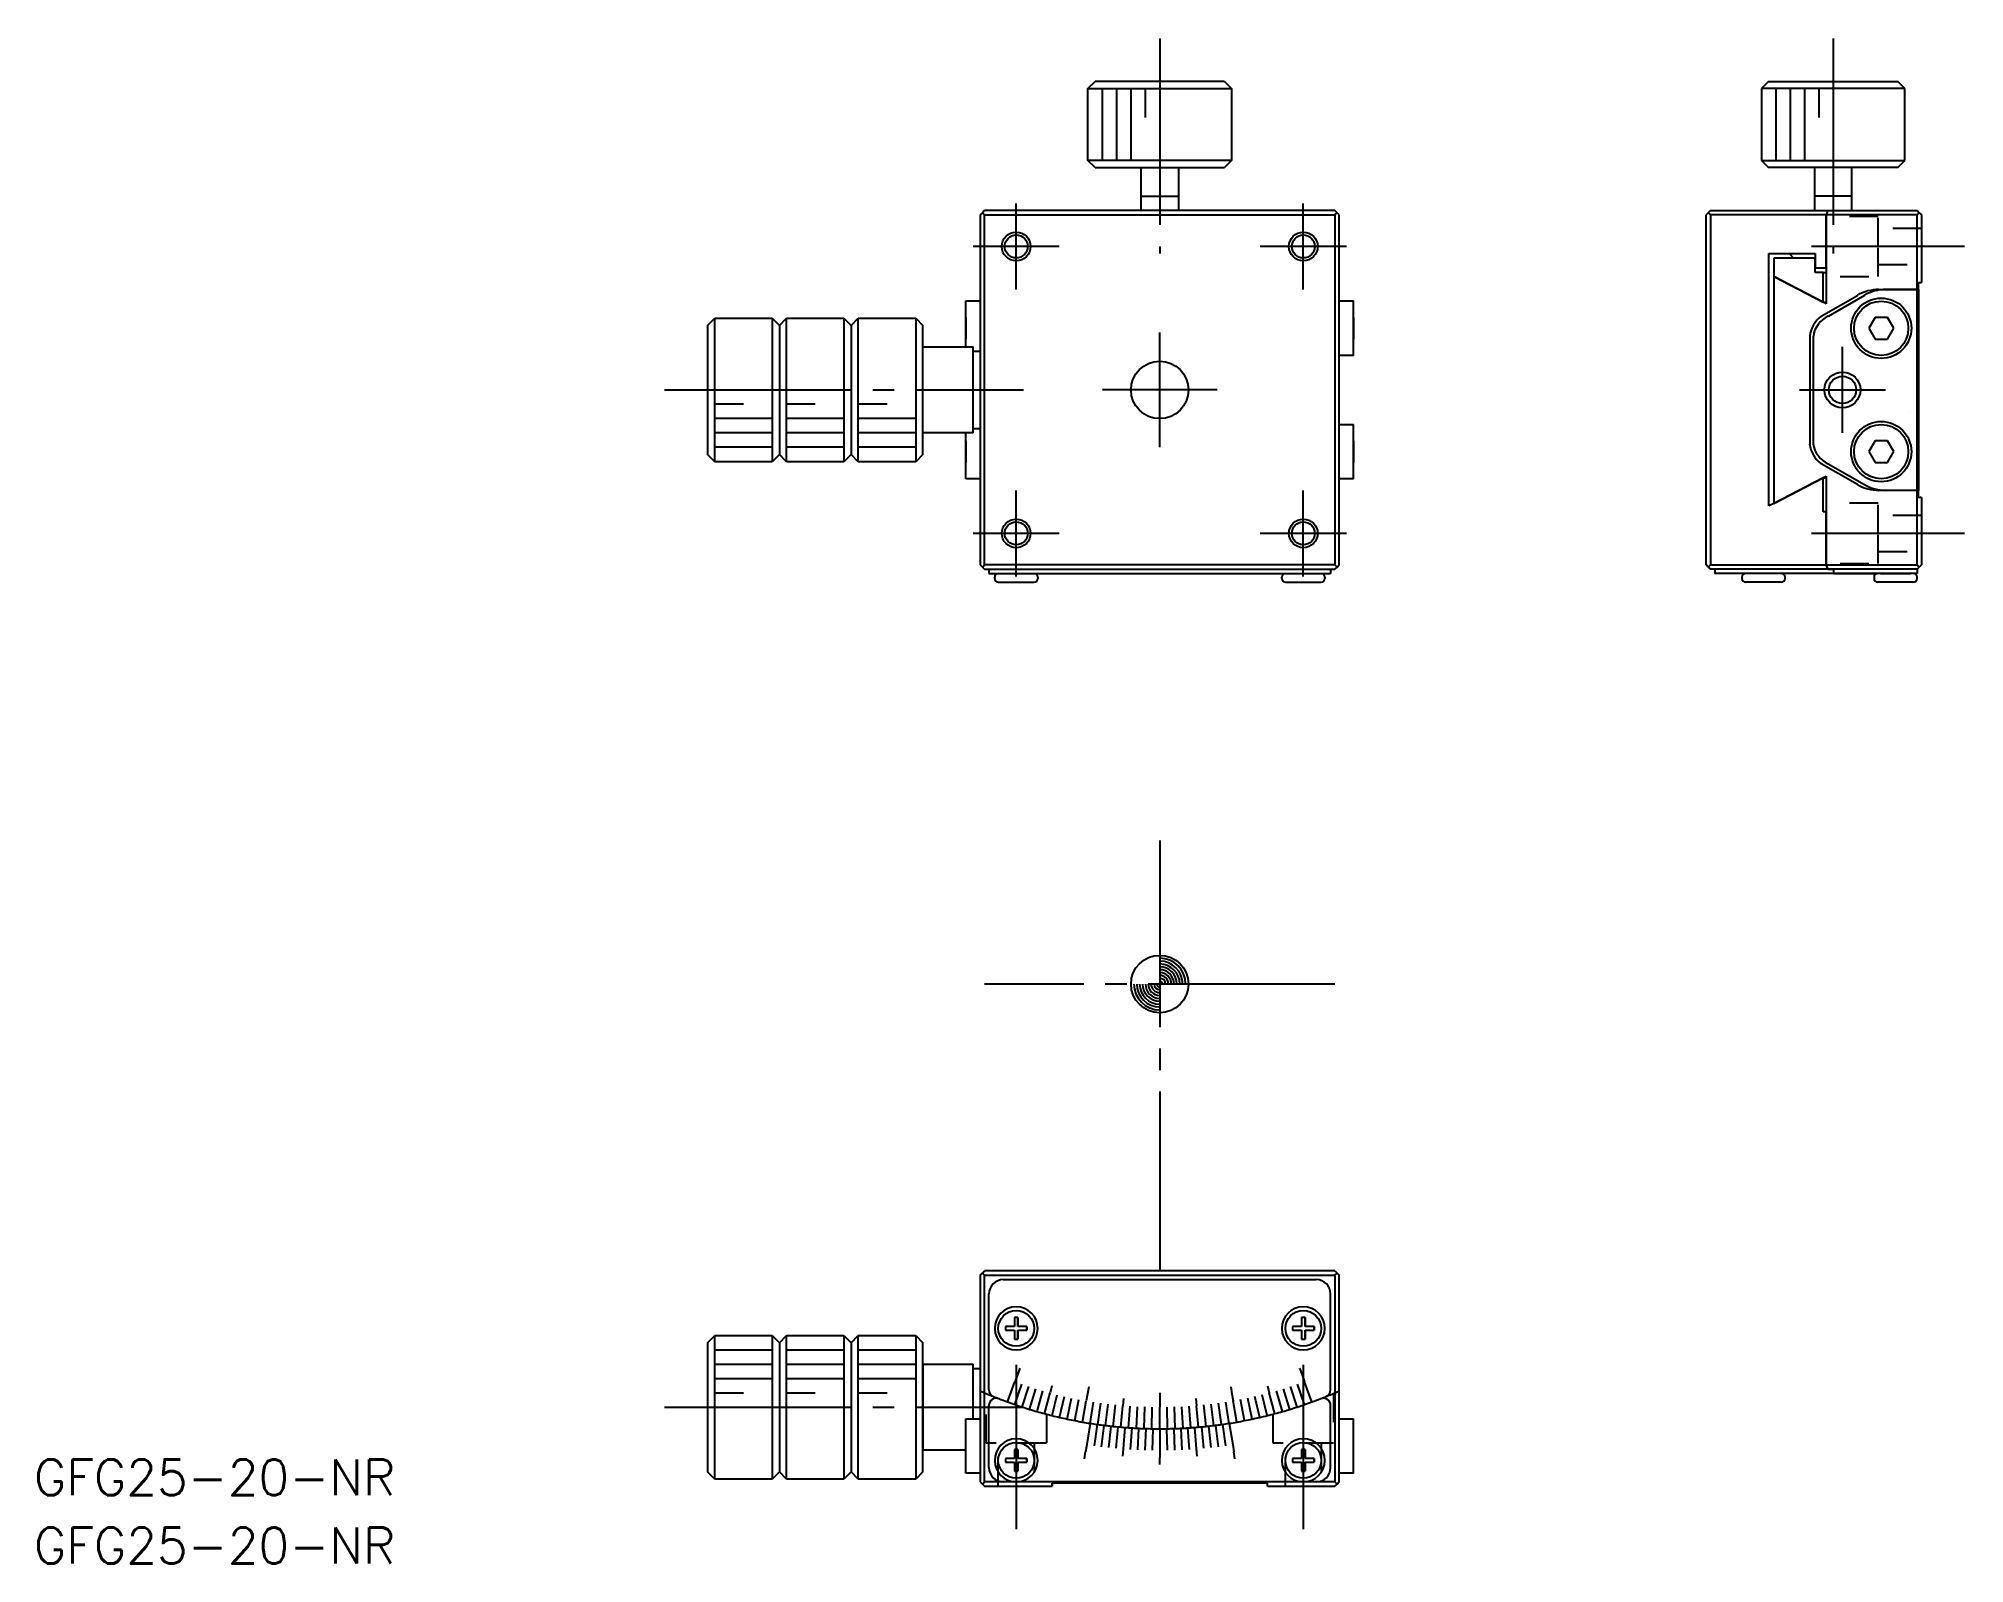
# Model space of a CAD drawing. Extents: x -48 to 86, y 130 to 236.
import ezdxf

# ---------------------------------------------------------------- set-up
doc = ezdxf.new("R2010")
doc.units = 0
doc.linetypes.add('CENTER', pattern=[17.5, 13, -1.5, 1.5, -1.5])
doc.linetypes.add('DASHED', pattern=[3.5, 2, -1.5])
doc.layers.get('0').update_dxf_attribs({"linetype": 'CONTINUOUS'})
doc.layers.add('CENTER', color=1, linetype='CENTER')
doc.styles.get("Standard").update_dxf_attribs({"font": 'txt.shx', "bigfont": '@extfont2.shx'})

msp = doc.modelspace()

# ---------------------------------------------------------------- linework, layer by layer
at = {"color": 7, "linetype": 'CONTINUOUS'}
for p, q in [((25.21, 232.56), (25.71, 233.06)), ((25.21, 232.56), (35.21, 232.56)), ((25.21, 227.56), (25.21, 232.56)), ((34.71, 233.06), (25.71, 233.06)), ((34.71, 233.06), (35.21, 232.56)), ((35.21, 232.56), (35.21, 227.56)), ((72.62, 233.06), (72.12, 232.56)), ((82.12, 232.56), (72.12, 232.56)), ((72.12, 232.56), (72.12, 227.56)), ((72.62, 233.06), (81.62, 233.06)), ((82.12, 232.56), (81.62, 233.06)), ((82.12, 227.56), (82.12, 232.56)), ((30.21, 227.56), (25.21, 227.56)), ((25.71, 227.06), (25.21, 227.56)), ((25.71, 227.06), (30.21, 227.06)), ((28.91, 225.06), (28.91, 227.06)), ((35.21, 227.56), (30.21, 227.56)), ((30.21, 227.06), (34.71, 227.06)), ((31.51, 227.06), (31.51, 225.06)), ((35.21, 227.56), (34.71, 227.06)), ((72.12, 227.56), (82.12, 227.56)), ((72.12, 227.56), (72.62, 227.06)), ((81.62, 227.06), (72.62, 227.06)), ((75.82, 227.06), (75.82, 225.05)), ((78.42, 225.06), (78.42, 227.06)), ((81.62, 227.06), (82.12, 227.56)), ((28.91, 225.06), (31.51, 225.06)), ((28.91, 225.05), (28.91, 225.06)), ((28.91, 224.06), (28.91, 225.06)), ((28.91, 225.06), (28.91, 225.06)), ((31.51, 225.06), (31.51, 225.05)), ((31.51, 225.06), (31.51, 225.06)), ((31.51, 225.06), (31.51, 224.06)), ((75.82, 225.06), (75.82, 224.06)), ((78.42, 225.06), (75.82, 225.06)), ((78.42, 225.06), (78.42, 225.06)), ((78.42, 224.06), (78.42, 225.06)), ((78.42, 225.05), (78.42, 225.06)), ((17.86, 223.91), (17.71, 223.76)), ((17.71, 223.76), (17.71, 199.36)), ((18.01, 224.06), (17.86, 223.91)), ((17.86, 223.91), (18.01, 223.76)), ((42.41, 224.06), (18.01, 224.06)), ((18.01, 223.76), (42.41, 223.76)), ((18.01, 199.36), (18.01, 223.76)), ((42.56, 223.91), (42.41, 224.06)), ((42.41, 223.76), (42.56, 223.91)), ((42.41, 223.76), (42.41, 199.36)), ((42.71, 223.76), (42.56, 223.91)), ((42.71, 199.36), (42.71, 223.76)), ((68.42, 223.91), (68.27, 223.76)), ((68.27, 199.36), (68.27, 223.76)), ((68.57, 224.06), (68.42, 223.91)), ((68.42, 223.91), (68.57, 223.76)), ((68.57, 224.06), (76.77, 224.06)), ((76.64, 223.76), (68.57, 223.76)), ((68.57, 223.76), (68.57, 199.36)), ((82.97, 223.76), (76.64, 223.76)), ((76.64, 223.76), (76.64, 220.06)), ((76.64, 220.06), (76.64, 223.76)), ((76.77, 224.06), (82.97, 224.06)), ((82.97, 224.06), (83.12, 223.91)), ((83.12, 223.91), (82.97, 223.76)), ((82.97, 218.56), (82.97, 223.76)), ((83.12, 223.91), (83.27, 223.76)), ((83.27, 223.76), (83.27, 219.06)), ((72.65, 221.06), (75.87, 221.06)), ((72.65, 203.48), (72.65, 221.06)), ((75.87, 220.75), (72.99, 220.75)), ((72.99, 220.75), (72.99, 219.46)), ((74.07, 221.06), (74.1, 221.02)), ((74.1, 221.02), (74.37, 220.75)), ((75.87, 221.06), (75.87, 220.75)), ((75.87, 220.06), (75.87, 220.75)), ((75.87, 220.75), (75.87, 220.06)), ((75.87, 219.75), (75.87, 220.06)), ((75.87, 220.06), (76.64, 220.06)), ((76.64, 220.06), (76.64, 217.56)), ((76.39, 217.69), (72.99, 219.46)), ((72.99, 219.46), (73.08, 219.42)), ((72.99, 219.46), (72.99, 213.02)), ((73.08, 219.42), (76.42, 217.67)), ((76.42, 219.75), (75.87, 219.75)), ((76.42, 217.67), (76.42, 219.75)), ((76.42, 219.75), (76.64, 219.75)), ((83.07, 219.06), (83.27, 219.06)), ((83.07, 219.06), (83.27, 219.06)), ((83.07, 218.56), (83.07, 219.06)), ((16.71, 214.56), (16.71, 217.76)), ((16.71, 214.56), (16.71, 217.76)), ((16.71, 217.76), (17.71, 217.76)), ((42.71, 217.76), (43.71, 217.76)), ((43.71, 213.96), (43.71, 217.76)), ((43.71, 213.96), (43.71, 217.76)), ((76.29, 216.7), (78.81, 218.15)), ((76.29, 216.7), (78.81, 218.15)), ((76.47, 217.65), (76.39, 217.69)), ((76.42, 217.67), (76.64, 217.67)), ((76.64, 217.56), (76.47, 217.65)), ((79.3, 218.15), (76.77, 216.69)), ((80.31, 218.56), (80.8, 218.56)), ((80.8, 218.56), (82.97, 218.56)), ((82.97, 218.56), (80.8, 218.56)), ((82.97, 218.56), (83.07, 218.56)), ((82.97, 204.56), (82.97, 218.56)), ((82.97, 218.56), (83.07, 218.56)), ((83.07, 218.56), (83.07, 204.56)), ((-1.29, 216.06), (-0.79, 216.56)), ((-1.29, 216.06), (-1.29, 211.56)), ((-1.29, 216.06), (-1.29, 213.06)), ((-0.79, 211.56), (-0.79, 216.56)), ((-0.79, 216.56), (3.21, 216.56)), ((3.21, 216.56), (3.21, 211.56)), ((3.21, 216.56), (3.71, 216.06)), ((3.71, 216.06), (4.21, 216.56)), ((3.71, 216.06), (3.71, 211.56)), ((4.21, 206.56), (4.21, 216.56)), ((4.21, 216.56), (8.21, 216.56)), ((8.21, 216.56), (8.21, 211.56)), ((8.21, 216.56), (8.71, 216.06)), ((8.71, 216.06), (9.21, 216.56)), ((8.71, 216.06), (8.71, 211.56)), ((9.21, 206.56), (9.21, 216.56)), ((9.21, 216.56), (13.21, 216.56)), ((13.21, 216.56), (13.21, 206.56)), ((13.21, 216.56), (13.71, 216.06)), ((13.71, 207.06), (13.71, 216.06)), ((16.71, 216.61), (16.71, 215.86)), ((16.71, 215.86), (16.71, 216.61)), ((43.71, 216.61), (43.71, 215.86)), ((43.71, 215.86), (43.71, 216.61)), ((80.04, 216.61), (79.61, 215.86)), ((80.9, 216.61), (80.04, 216.61)), ((81.34, 215.86), (80.9, 216.61)), ((16.71, 215.11), (16.71, 215.86)), ((16.71, 215.86), (16.71, 215.11)), ((43.71, 215.86), (43.71, 215.11)), ((43.71, 215.11), (43.71, 215.86)), ((75.49, 215.31), (75.49, 207.79)), ((75.74, 215.3), (75.74, 207.81)), ((79.61, 215.86), (80.04, 215.11)), ((80.04, 215.11), (80.9, 215.11)), ((80.9, 215.11), (81.34, 215.86)), ((13.71, 214.56), (17.21, 214.56)), ((17.21, 211.41), (17.21, 214.56)), ((17.21, 214.26), (17.71, 214.26)), ((43.71, 213.96), (42.71, 213.96)), ((72.99, 213.02), (72.99, 203.65)), ((-1.29, 211.56), (-1.29, 207.06)), ((-0.79, 206.56), (-0.79, 211.56)), ((3.21, 211.56), (3.21, 206.56)), ((3.71, 211.56), (3.71, 207.06)), ((8.21, 211.56), (8.21, 206.56)), ((8.71, 211.56), (8.71, 207.06)), ((17.21, 208.81), (17.21, 211.41)), ((-1.29, 210.06), (-1.29, 207.06)), ((17.21, 208.56), (13.71, 208.56)), ((16.71, 205.36), (16.71, 208.56)), ((16.71, 205.36), (16.71, 208.56)), ((16.71, 208.01), (16.71, 207.26)), ((16.71, 207.26), (16.71, 208.01)), ((17.71, 208.86), (17.21, 208.86)), ((17.21, 208.56), (17.21, 208.81)), ((42.71, 209.16), (43.71, 209.16)), ((43.71, 205.36), (43.71, 209.16)), ((43.71, 205.36), (43.71, 209.16)), ((43.71, 208.01), (43.71, 207.26)), ((43.71, 207.26), (43.71, 208.01)), ((80.04, 208.01), (79.61, 207.26)), ((80.9, 208.01), (80.04, 208.01)), ((81.34, 207.26), (80.9, 208.01)), ((-0.79, 206.56), (-1.29, 207.06)), ((3.71, 207.06), (3.21, 206.56)), ((4.21, 206.56), (3.71, 207.06)), ((8.71, 207.06), (8.21, 206.56)), ((9.21, 206.56), (8.71, 207.06)), ((13.71, 207.06), (13.21, 206.56)), ((16.71, 206.51), (16.71, 207.26)), ((16.71, 207.26), (16.71, 206.51)), ((43.71, 207.26), (43.71, 206.51)), ((43.71, 206.51), (43.71, 207.26)), ((79.61, 207.26), (80.04, 206.51)), ((80.9, 206.51), (81.34, 207.26)), ((3.21, 206.56), (-0.79, 206.56)), ((8.21, 206.56), (4.21, 206.56)), ((13.21, 206.56), (9.21, 206.56)), ((17.71, 205.36), (16.71, 205.36)), ((43.71, 205.36), (42.71, 205.36)), ((72.99, 203.65), (76.42, 205.44)), ((76.42, 205.44), (72.99, 203.65)), ((78.81, 204.96), (76.29, 206.41)), ((76.42, 205.44), (76.5, 205.48)), ((76.42, 203.06), (76.42, 205.44)), ((76.42, 205.44), (76.64, 205.44)), ((76.5, 205.48), (76.64, 205.56)), ((76.64, 205.56), (76.64, 203.06)), ((76.77, 206.42), (79.3, 204.96)), ((76.77, 206.42), (79.3, 204.96)), ((80.04, 206.51), (80.9, 206.51)), ((80.8, 204.56), (80.31, 204.56)), ((82.97, 204.56), (80.8, 204.56)), ((82.97, 204.56), (80.8, 204.56)), ((83.07, 204.56), (82.97, 204.56)), ((82.97, 199.36), (82.97, 204.56)), ((83.07, 204.06), (83.07, 204.56)), ((83.27, 204.06), (83.07, 204.06)), ((83.27, 204.06), (83.27, 199.36)), ((72.9, 203.6), (72.65, 203.48)), ((72.99, 203.65), (72.9, 203.6)), ((76.64, 203.06), (76.42, 203.06)), ((76.64, 203.06), (76.64, 199.36)), ((76.64, 199.36), (76.64, 203.06)), ((17.71, 199.36), (17.86, 199.21)), ((17.86, 199.21), (18.01, 199.36)), ((17.86, 199.21), (18.01, 199.06)), ((42.41, 199.36), (18.01, 199.36)), ((18.01, 199.06), (42.41, 199.06)), ((18.31, 199.06), (18.31, 198.76)), ((18.31, 199.06), (18.31, 198.76)), ((18.31, 198.76), (19.31, 198.76)), ((19.31, 198.76), (19.41, 198.76)), ((19.41, 198.76), (21.01, 198.76)), ((21.01, 198.76), (39.41, 198.76)), ((39.41, 198.76), (41.01, 198.76)), ((41.01, 198.76), (41.11, 198.76)), ((41.11, 198.76), (42.11, 198.76)), ((42.11, 199.06), (42.11, 198.76)), ((42.11, 199.06), (42.11, 198.76)), ((42.41, 199.36), (42.56, 199.21)), ((42.41, 199.06), (42.56, 199.21)), ((42.56, 199.21), (42.71, 199.36)), ((68.42, 199.21), (68.27, 199.36)), ((68.57, 199.36), (68.42, 199.21)), ((68.42, 199.21), (68.57, 199.06)), ((68.57, 199.36), (76.64, 199.36)), ((76.77, 199.06), (68.57, 199.06)), ((68.87, 199.06), (68.87, 198.76)), ((69.87, 198.76), (68.87, 198.76)), ((71.47, 198.76), (69.87, 198.76)), ((73.07, 198.76), (71.47, 198.76)), ((76.56, 198.76), (73.07, 198.76)), ((77.02, 198.76), (76.56, 198.76)), ((76.64, 199.36), (82.97, 199.36)), ((82.97, 199.06), (76.77, 199.06)), ((76.77, 199.06), (77.14, 199.06)), ((77.14, 198.76), (77.02, 198.76)), ((77.14, 199.06), (77.14, 198.76)), ((77.64, 198.76), (77.14, 198.76)), ((77.17, 198.76), (77.14, 198.76)), ((77.17, 198.76), (78.89, 198.76)), ((81.97, 198.76), (77.64, 198.76)), ((78.89, 198.76), (78.96, 198.76)), ((78.89, 198.76), (78.99, 198.76)), ((78.96, 198.76), (79.03, 198.76)), ((78.96, 198.76), (79.07, 198.76)), ((78.99, 198.76), (79.07, 198.76)), ((79.03, 198.76), (79.08, 198.76)), ((79.03, 198.76), (79.14, 198.76)), ((79.07, 198.76), (79.14, 198.76)), ((79.07, 198.76), (80.22, 198.76)), ((79.08, 198.76), (79.13, 198.76)), ((79.08, 198.76), (79.2, 198.76)), ((79.13, 198.76), (79.18, 198.76)), ((79.14, 198.76), (80.22, 198.76)), ((79.14, 198.76), (80.22, 198.76)), ((79.18, 198.76), (79.21, 198.76)), ((79.2, 198.76), (79.25, 198.76)), ((79.2, 198.76), (80.22, 198.76)), ((79.21, 198.76), (79.24, 198.76)), ((79.24, 198.76), (79.26, 198.76)), ((79.25, 198.76), (80.22, 198.76)), ((79.25, 198.76), (80.22, 198.76)), ((79.26, 198.76), (79.27, 198.76)), ((80.22, 198.76), (79.27, 198.76)), ((79.27, 198.76), (79.27, 198.76)), ((79.3, 198.76), (79.35, 198.76)), ((79.3, 198.76), (80.22, 198.76)), ((79.33, 198.76), (80.22, 198.76)), ((79.33, 198.76), (80.22, 198.76)), ((79.33, 198.76), (80.22, 198.76)), ((79.33, 198.76), (80.22, 198.76)), ((79.33, 198.76), (80.22, 198.76)), ((79.33, 198.76), (80.22, 198.76)), ((79.33, 198.76), (80.22, 198.76)), ((79.33, 198.76), (80.22, 198.76)), ((79.33, 198.76), (80.22, 198.76)), ((79.33, 198.76), (80.22, 198.76)), ((79.33, 198.76), (80.22, 198.76)), ((79.33, 198.76), (80.22, 198.76)), ((79.35, 198.76), (80.22, 198.76)), ((79.35, 198.76), (80.22, 198.76)), ((80.42, 198.76), (80.47, 198.76)), ((80.42, 198.76), (80.47, 198.76)), ((80.42, 198.76), (80.47, 198.76)), ((80.42, 198.76), (82.52, 198.76)), ((82.97, 198.76), (81.97, 198.76)), ((82.47, 198.76), (82.52, 198.76)), ((82.47, 198.76), (82.52, 198.76)), ((82.72, 198.76), (82.47, 198.76)), ((82.47, 198.76), (82.52, 198.76)), ((82.97, 198.76), (82.72, 198.76)), ((82.97, 199.36), (83.12, 199.21)), ((83.12, 199.21), (82.97, 199.06)), ((82.97, 199.06), (83.12, 199.21)), ((82.97, 199.06), (82.97, 198.76)), ((83.27, 199.36), (83.07, 199.16)), ((83.07, 199.16), (83.27, 199.36)), ((83.12, 199.21), (83.27, 199.36)), ((83.27, 199.36), (83.12, 199.21)), ((18.71, 198.41), (18.71, 198.51)), ((18.96, 198.16), (20.21, 198.16)), ((20.21, 198.16), (21.46, 198.16)), ((21.71, 198.51), (21.71, 198.41)), ((38.71, 198.41), (38.71, 198.51)), ((38.96, 198.16), (40.21, 198.16)), ((40.21, 198.16), (41.46, 198.16)), ((41.71, 198.51), (41.71, 198.41)), ((70.77, 198.51), (70.77, 198.41)), ((73.52, 198.16), (71.02, 198.16)), ((72.15, 198.16), (71.52, 198.16)), ((72.4, 198.16), (72.15, 198.16)), ((73.02, 198.16), (72.4, 198.16)), ((73.77, 198.41), (73.77, 198.51)), ((79.97, 198.51), (79.97, 198.41)), ((82.72, 198.16), (80.22, 198.16)), ((81.35, 198.16), (80.72, 198.16)), ((81.6, 198.16), (81.35, 198.16)), ((82.22, 198.16), (81.6, 198.16)), ((82.97, 198.41), (82.97, 198.51)), ((17.71, 149.85), (17.86, 150)), ((17.71, 149.85), (17.71, 141.78)), ((17.86, 150), (18.01, 150.15)), ((17.86, 150), (18.01, 149.85)), ((42.41, 150.15), (18.01, 150.15)), ((18.01, 141.65), (18.01, 149.85)), ((18.01, 149.85), (42.41, 149.85)), ((19.31, 149.55), (41.11, 149.55)), ((42.41, 150.15), (42.56, 150)), ((42.41, 149.85), (42.56, 150)), ((42.41, 149.85), (42.41, 141.65)), ((42.56, 150), (42.71, 149.85)), ((42.71, 141.78), (42.71, 149.85)), ((18.31, 141.86), (18.31, 148.55)), ((42.11, 141.86), (42.11, 148.55)), ((19.46, 146.27), (19.46, 146.02)), ((20.08, 146.27), (19.46, 146.27)), ((20.08, 146.9), (20.08, 146.27)), ((20.33, 146.9), (20.08, 146.9)), ((20.33, 146.9), (20.33, 146.27)), ((20.33, 146.27), (20.33, 146.9)), ((20.96, 146.27), (20.33, 146.27)), ((20.96, 146.27), (20.96, 146.02)), ((20.96, 146.02), (20.96, 146.27)), ((39.46, 146.27), (39.46, 146.02)), ((40.08, 146.27), (39.46, 146.27)), ((40.08, 146.9), (40.08, 146.27)), ((40.33, 146.9), (40.08, 146.9)), ((40.33, 146.27), (40.33, 146.9)), ((40.33, 146.9), (40.33, 146.27)), ((40.96, 146.27), (40.33, 146.27)), ((40.96, 146.02), (40.96, 146.27)), ((40.96, 146.27), (40.96, 146.02)), ((-1.29, 145.15), (-0.79, 145.65)), ((-1.29, 145.15), (-1.29, 136.15)), ((-0.79, 145.65), (3.21, 145.65)), ((-0.79, 135.65), (-0.79, 145.65)), ((3.21, 145.65), (3.71, 145.15)), ((3.21, 145.65), (3.21, 135.65)), ((3.71, 145.15), (4.21, 145.65)), ((3.71, 145.15), (3.71, 136.15)), ((4.21, 145.65), (8.21, 145.65)), ((4.21, 135.65), (4.21, 145.65)), ((8.21, 145.65), (8.71, 145.15)), ((8.21, 145.65), (8.21, 135.65)), ((8.71, 145.15), (9.21, 145.65)), ((8.71, 145.15), (8.71, 136.15)), ((9.21, 145.65), (13.21, 145.65)), ((9.21, 135.65), (9.21, 145.65)), ((13.21, 145.65), (13.71, 145.15)), ((13.21, 145.65), (13.21, 135.65)), ((13.71, 143.65), (13.71, 145.15)), ((13.71, 136.15), (13.71, 145.15)), ((19.46, 146.02), (20.08, 146.02)), ((20.08, 146.02), (20.08, 145.4)), ((20.08, 145.4), (20.33, 145.4)), ((20.33, 146.02), (20.33, 145.4)), ((20.33, 145.4), (20.33, 146.02)), ((20.33, 146.02), (20.96, 146.02)), ((39.46, 146.02), (40.08, 146.02)), ((40.08, 146.02), (40.08, 145.4)), ((40.08, 145.4), (40.33, 145.4)), ((40.33, 146.02), (40.96, 146.02)), ((40.33, 145.4), (40.33, 146.02)), ((40.33, 146.02), (40.33, 145.4)), ((13.71, 142.15), (13.71, 143.65)), ((13.71, 143.65), (17.21, 143.65)), ((13.71, 143.65), (13.71, 137.65)), ((17.21, 143.45), (17.21, 143.65)), ((17.21, 139.85), (17.21, 143.65)), ((17.21, 143.35), (17.71, 143.35)), ((17.71, 141.78), (17.71, 135.45)), ((18.01, 135.45), (18.01, 141.65)), ((42.41, 141.65), (42.41, 135.45)), ((42.71, 135.45), (42.71, 141.78)), ((42.71, 139.61), (42.71, 141.78)), ((16.71, 139.85), (17.71, 139.85)), ((16.71, 136.05), (16.71, 139.85)), ((18.31, 136.45), (18.31, 140.78)), ((42.11, 136.45), (42.11, 140.78)), ((42.11, 136.45), (42.11, 140.78)), ((42.71, 139.85), (43.71, 139.85)), ((42.71, 138.11), (42.71, 139.61)), ((43.71, 136.05), (43.71, 139.85)), ((13.71, 137.65), (13.71, 139.15)), ((13.71, 136.15), (13.71, 137.65)), ((16.71, 137.65), (13.71, 137.65)), ((19.46, 137.07), (19.46, 136.82)), ((20.08, 137.07), (19.46, 137.07)), ((20.08, 137.7), (20.08, 137.07)), ((20.33, 137.7), (20.08, 137.7)), ((20.33, 137.7), (20.33, 137.07)), ((20.33, 137.07), (20.33, 137.7)), ((20.96, 137.07), (20.33, 137.07)), ((20.96, 137.07), (20.96, 136.82)), ((20.96, 136.82), (20.96, 137.07)), ((39.46, 137.07), (39.46, 136.82)), ((40.08, 137.07), (39.46, 137.07)), ((40.08, 137.7), (40.08, 137.07)), ((40.33, 137.7), (40.08, 137.7)), ((40.33, 137.07), (40.33, 137.7)), ((40.33, 137.7), (40.33, 137.07)), ((40.96, 137.07), (40.33, 137.07)), ((40.96, 136.82), (40.96, 137.07)), ((40.96, 137.07), (40.96, 136.82)), ((42.71, 137.62), (42.71, 138.11)), ((42.71, 135.45), (42.71, 137.62)), ((-0.79, 135.65), (-1.29, 136.15)), ((3.21, 135.65), (-0.79, 135.65)), ((3.71, 136.15), (3.21, 135.65)), ((4.21, 135.65), (3.71, 136.15)), ((8.21, 135.65), (4.21, 135.65)), ((8.71, 136.15), (8.21, 135.65)), ((9.21, 135.65), (8.71, 136.15)), ((13.21, 135.65), (9.21, 135.65)), ((13.71, 136.15), (13.21, 135.65)), ((17.71, 136.05), (16.71, 136.05)), ((19.46, 136.82), (20.08, 136.82)), ((20.08, 136.82), (20.08, 136.2)), ((20.08, 136.2), (20.33, 136.2)), ((20.33, 136.82), (20.33, 136.2)), ((20.33, 136.2), (20.33, 136.82)), ((20.33, 136.82), (20.96, 136.82)), ((39.46, 136.82), (40.08, 136.82)), ((40.08, 136.82), (40.08, 136.2)), ((40.08, 136.2), (40.33, 136.2)), ((40.33, 136.82), (40.96, 136.82)), ((40.33, 136.2), (40.33, 136.82)), ((40.33, 136.82), (40.33, 136.2)), ((43.71, 136.05), (42.71, 136.05)), ((17.71, 135.45), (17.86, 135.3)), ((17.86, 135.3), (18.01, 135.45)), ((17.86, 135.3), (18.01, 135.15)), ((19.31, 135.45), (18.01, 135.45)), ((18.01, 135.15), (22.71, 135.15)), ((20.21, 135.45), (19.31, 135.45)), ((40.21, 135.45), (20.21, 135.45)), ((22.71, 135.35), (22.71, 135.15)), ((22.71, 135.15), (22.71, 135.35)), ((37.71, 135.35), (22.71, 135.35)), ((37.71, 135.15), (37.71, 135.35)), ((37.71, 135.15), (42.41, 135.15)), ((41.11, 135.45), (40.21, 135.45)), ((42.41, 135.45), (41.11, 135.45)), ((42.41, 135.45), (42.56, 135.3)), ((42.61, 135.35), (42.41, 135.15)), ((42.41, 135.15), (42.56, 135.3)), ((42.56, 135.3), (42.71, 135.45)), ((42.61, 135.35), (42.71, 135.45))]:
    msp.add_line(p, q, dxfattribs=at)
at = {"color": 3, "linetype": 'CONTINUOUS'}
for p, q in [((26.21, 227.56), (26.21, 232.56)), ((27.21, 227.56), (27.21, 232.56)), ((28.21, 227.56), (28.21, 232.56)), ((29.21, 230.56), (29.21, 232.56)), ((73.12, 232.56), (73.12, 227.56)), ((74.12, 232.56), (74.12, 227.56)), ((75.12, 232.56), (75.12, 227.56)), ((76.12, 232.56), (76.12, 230.56)), ((1.21, 210.56), (-0.79, 210.56)), ((3.21, 209.56), (-0.79, 209.56)), ((6.21, 210.56), (4.21, 210.56)), ((8.21, 209.56), (4.21, 209.56)), ((11.21, 210.56), (9.21, 210.56)), ((13.21, 209.56), (9.21, 209.56)), ((3.21, 208.56), (-0.79, 208.56)), ((8.21, 208.56), (4.21, 208.56)), ((13.21, 208.56), (9.21, 208.56)), ((3.21, 207.56), (-0.79, 207.56)), ((8.21, 207.56), (4.21, 207.56)), ((13.21, 207.56), (9.21, 207.56)), ((-0.79, 144.65), (3.21, 144.65)), ((-0.79, 143.65), (3.21, 143.65)), ((4.21, 144.65), (8.21, 144.65)), ((4.21, 143.65), (8.21, 143.65)), ((9.21, 144.65), (13.21, 144.65)), ((9.21, 143.65), (13.21, 143.65)), ((-0.79, 142.65), (3.21, 142.65)), ((4.21, 142.65), (8.21, 142.65)), ((9.21, 142.65), (13.21, 142.65)), ((19.6, 141.02), (20.12, 142.43)), ((20.11, 140.84), (20.6, 142.26)), ((20.29, 142.9), (20.12, 142.43)), ((20.46, 143.37), (20.29, 142.9)), ((40.3, 140.84), (39.81, 142.26)), ((39.95, 143.37), (40.12, 142.9)), ((40.12, 142.9), (40.29, 142.43)), ((40.81, 141.02), (40.29, 142.43)), ((-0.79, 141.65), (1.21, 141.65)), ((4.21, 141.65), (6.21, 141.65)), ((9.21, 141.65), (11.21, 141.65)), ((20.63, 140.67), (21.09, 142.09)), ((21.14, 140.5), (21.58, 141.94)), ((21.66, 140.35), (22.07, 141.79)), ((22.18, 140.2), (22.57, 141.65)), ((22.7, 142.14), (22.57, 141.65)), ((22.71, 140.07), (23.07, 141.52)), ((23.23, 139.94), (23.57, 141.4)), ((23.76, 139.83), (24.07, 141.29)), ((24.29, 139.72), (24.58, 141.19)), ((24.82, 139.62), (25.08, 141.1)), ((25.17, 141.59), (25.08, 141.1)), ((25.26, 142.08), (25.17, 141.59)), ((25.36, 139.53), (25.59, 141.01)), ((25.89, 139.45), (26.1, 140.94)), ((27.68, 141.26), (27.63, 140.76)), ((30.21, 141.65), (30.21, 141.15)), ((30.21, 141.15), (30.21, 140.65)), ((32.73, 141.26), (32.78, 140.76)), ((34.52, 139.45), (34.31, 140.94)), ((35.05, 139.53), (34.82, 141.01)), ((35.15, 142.08), (35.24, 141.59)), ((35.24, 141.59), (35.33, 141.1)), ((35.59, 139.62), (35.33, 141.1)), ((36.12, 139.72), (35.83, 141.19)), ((36.65, 139.83), (36.34, 141.29)), ((37.18, 139.94), (36.84, 141.4)), ((37.7, 140.07), (37.34, 141.52)), ((37.71, 142.14), (37.84, 141.65)), ((38.23, 140.2), (37.84, 141.65)), ((38.75, 140.35), (38.34, 141.79)), ((39.27, 140.5), (38.83, 141.94)), ((39.78, 140.67), (39.32, 142.09)), ((26.43, 139.38), (26.61, 140.87)), ((26.96, 139.32), (27.12, 140.81)), ((27.5, 139.27), (27.63, 140.76)), ((28.04, 139.22), (28.15, 140.72)), ((28.58, 139.19), (28.66, 140.69)), ((29.12, 139.17), (29.18, 140.67)), ((29.66, 139.15), (29.69, 140.65)), ((30.21, 139.15), (30.21, 140.65)), ((30.75, 139.15), (30.72, 140.65)), ((31.29, 139.17), (31.23, 140.67)), ((31.83, 139.19), (31.75, 140.69)), ((32.37, 139.22), (32.26, 140.72)), ((32.91, 139.27), (32.78, 140.76)), ((33.45, 139.32), (33.29, 140.81)), ((33.98, 139.38), (33.8, 140.87)), ((25.36, 139.53), (25.12, 138.05)), ((25.84, 139.46), (25.63, 137.97)), ((26.32, 139.39), (26.13, 137.9)), ((26.8, 139.34), (26.64, 137.84)), ((27.29, 139.29), (27.15, 137.79)), ((27.77, 139.24), (27.66, 137.75)), ((28.26, 139.21), (28.16, 137.71)), ((28.74, 139.18), (28.67, 137.68)), ((29.23, 139.16), (29.18, 137.66)), ((29.72, 139.15), (29.69, 137.65)), ((30.21, 139.15), (30.21, 137.65)), ((30.69, 139.15), (30.72, 137.65)), ((31.18, 139.16), (31.23, 137.66)), ((31.67, 139.18), (31.74, 137.68)), ((32.15, 139.21), (32.25, 137.71)), ((32.64, 139.24), (32.75, 137.75)), ((33.12, 139.29), (33.26, 137.79)), ((33.61, 139.34), (33.77, 137.84)), ((34.09, 139.39), (34.28, 137.9)), ((34.57, 139.46), (34.78, 137.97)), ((35.05, 139.53), (35.29, 138.05)), ((24.96, 137.06), (25.04, 137.55)), ((25.12, 138.05), (25.04, 137.55)), ((27.66, 137.75), (27.62, 137.25)), ((30.21, 137.65), (30.21, 137.15)), ((30.21, 136.65), (30.21, 137.15)), ((32.75, 137.75), (32.79, 137.25)), ((35.29, 138.05), (35.37, 137.55)), ((35.45, 137.06), (35.37, 137.55))]:
    msp.add_line(p, q, dxfattribs=at)
at = {"color": 3, "linetype": 'DASHED'}
for p, q in [((80.27, 223.66), (77.61, 223.66)), ((80.27, 221.56), (80.27, 223.66)), ((83.27, 222.81), (80.27, 222.81)), ((80.27, 219.46), (80.27, 221.56)), ((80.27, 220.31), (83.27, 220.31)), ((77.61, 219.46), (80.27, 219.46)), ((80.27, 203.66), (77.61, 203.66)), ((80.27, 201.56), (80.27, 203.66)), ((83.27, 202.81), (80.27, 202.81)), ((80.27, 199.46), (80.27, 201.56)), ((80.27, 200.31), (83.27, 200.31)), ((77.61, 199.46), (80.27, 199.46)), ((18.11, 138.15), (18.11, 141.61)), ((42.31, 141.61), (42.31, 138.15)), ((22.31, 140.17), (22.31, 138.15)), ((38.11, 138.15), (38.11, 140.17)), ((22.31, 138.15), (18.11, 138.15)), ((18.96, 135.15), (18.96, 138.15)), ((21.46, 138.15), (21.46, 135.15)), ((42.31, 138.15), (38.11, 138.15)), ((38.96, 135.15), (38.96, 138.15)), ((41.46, 138.15), (41.46, 135.15))]:
    msp.add_line(p, q, dxfattribs=at)
at = {"color": 3, "linetype": 'CONTINUOUS'}
for centre, radius in [((20.21, 221.56), 1), ((40.21, 221.56), 1), ((20.21, 201.56), 1), ((40.21, 201.56), 1), ((20.21, 146.15), 1.25), ((40.21, 146.15), 1.25), ((20.21, 136.95), 1.25), ((40.21, 136.95), 1.25)]:
    msp.add_circle(centre, radius, dxfattribs=at)
at = {"color": 7, "linetype": 'CONTINUOUS'}
for centre, radius in [((20.21, 221.56), 0.8), ((40.21, 221.56), 0.8), ((80.47, 215.86), 2.1), ((80.47, 215.86), 1.89), ((30.21, 211.56), 2), ((77.77, 211.56), 1.25), ((77.77, 211.56), 0.95), ((80.47, 207.26), 2.1), ((80.47, 207.26), 1.89), ((20.21, 201.56), 0.8), ((40.21, 201.56), 0.8), ((30.21, 170.15), 2)]:
    msp.add_circle(centre, radius, dxfattribs=at)
for centre, radius, start, end in [((48.27, 236.26), 31, 336.22, 336.8245), ((48.27, 236.26), 31, 336.22, 336.8245), ((80.31, 215.56), 3, 90, 120), ((80.8, 215.56), 3, 90, 120), ((77.5, 215.08), 2.02, 126.6762, 173.2786), ((77.5, 215.08), 1.77, 114.3158, 172.8198), ((77.5, 208.04), 2.03, 186.9877, 233.3378), ((77.5, 208.04), 1.78, 187.464, 245.6673), ((80.31, 207.56), 3, 240, 270), ((80.8, 207.56), 3, 240, 270), ((18.96, 198.51), 0.25, 90, 180), ((21.46, 198.51), 0.25, 0, 90), ((38.96, 198.51), 0.25, 90, 180), ((41.46, 198.51), 0.25, 0, 90), ((71.02, 198.51), 0.25, 90, 180), ((73.52, 198.51), 0.25, 0, 90), ((48.27, 186.86), 31, 23.1755, 23.78), ((48.27, 186.86), 31, 23.1755, 23.78), ((80.22, 198.51), 0.25, 90, 180), ((82.72, 198.51), 0.25, 0, 90), ((18.96, 198.41), 0.25, 180, 270), ((21.46, 198.41), 0.25, 270, 0), ((38.96, 198.41), 0.25, 180, 270), ((41.46, 198.41), 0.25, 270, 0), ((71.02, 198.41), 0.25, 180, 270), ((73.52, 198.41), 0.25, 270, 0), ((80.22, 198.41), 0.25, 180, 270), ((82.72, 198.41), 0.25, 270, 0), ((30.21, 170.15), 1.8, 0, 90), ((30.21, 170.15), 1.6, 0, 90), ((30.21, 170.15), 1.4, 0, 90), ((30.21, 170.15), 1.2, 0, 90), ((30.21, 170.15), 1, 0, 90), ((30.21, 170.15), 0.8, 359.9999, 90.0002), ((30.21, 170.15), 0.6, 0, 90.0001), ((30.21, 170.15), 0.4, 0, 90), ((30.21, 170.15), 1.8, 180, 270), ((30.21, 170.15), 1.6, 180, 270), ((30.21, 170.15), 1.4, 180, 270), ((30.21, 170.15), 1.2, 180, 270), ((30.21, 170.15), 1, 180, 270), ((30.21, 170.15), 0.8, 180.0001, 269.9998), ((30.21, 170.15), 0.6, 180, 270.0001), ((30.21, 170.15), 0.4, 180, 270), ((30.21, 170.15), 0.2, 180, 270), ((30.21, 170.15), 0.2, 0, 90), ((19.31, 148.55), 1, 90, 180), ((41.11, 148.55), 1, 0, 90), ((20.21, 146.15), 1.5, 180, 90), ((20.21, 146.15), 1.5, 90, 180), ((40.21, 146.15), 1.5, 180, 90), ((40.21, 146.15), 1.5, 90, 180), ((30.21, 170.15), 31, 246.22, 246.8245), ((30.21, 170.15), 31, 246.22, 246.8245), ((30.21, 170.15), 31, 246.8245, 248.0517), ((30.21, 170.15), 31, 246.8245, 248.0517), ((18.81, 141.86), 0.5, 180, 248.0517), ((18.81, 140.78), 0.5, 68.7828, 180), ((30.21, 170.15), 31, 248.0517, 248.7828), ((30.21, 170.15), 31, 248.7828, 250), ((30.21, 170.15), 31, 248.7828, 250), ((30.21, 170.15), 31, 250, 251), ((30.21, 170.15), 31, 250, 251), ((30.21, 170.15), 31, 289, 290), ((30.21, 170.15), 31, 289, 290), ((30.21, 170.15), 31, 290, 291.2172), ((30.21, 170.15), 31, 290, 291.2172), ((30.21, 170.15), 31, 291.2172, 291.9483), ((41.61, 140.78), 0.5, 0, 111.2172), ((41.61, 141.86), 0.5, 291.9483, 0), ((30.21, 170.15), 31, 291.9483, 293.1755), ((30.21, 170.15), 31, 291.9483, 293.1755), ((30.21, 170.15), 31, 293.1755, 293.78), ((30.21, 170.15), 31, 293.1755, 293.78), ((30.21, 170.15), 31, 251, 252), ((30.21, 170.15), 31, 251, 252), ((30.21, 170.15), 31, 252, 253), ((30.21, 170.15), 31, 252, 253), ((30.21, 170.15), 31, 253, 254), ((30.21, 170.15), 31, 253, 254), ((30.21, 170.15), 31, 254, 255), ((30.21, 170.15), 31, 254, 255), ((30.21, 170.15), 31, 255, 256), ((30.21, 170.15), 31, 255, 256), ((30.21, 170.15), 31, 256, 257), ((30.21, 170.15), 31, 256, 257), ((30.21, 170.15), 31, 257, 258), ((30.21, 170.15), 31, 257, 258), ((30.21, 170.15), 31, 258, 259), ((30.21, 170.15), 31, 258, 259), ((30.21, 170.15), 31, 259, 260), ((30.21, 170.15), 31, 259, 260), ((30.21, 170.15), 31, 260, 261), ((30.21, 170.15), 31, 260, 261), ((30.21, 170.15), 31, 279, 280), ((30.21, 170.15), 31, 279, 280), ((30.21, 170.15), 31, 280, 281), ((30.21, 170.15), 31, 280, 281), ((30.21, 170.15), 31, 281, 282), ((30.21, 170.15), 31, 281, 282), ((30.21, 170.15), 31, 282, 283), ((30.21, 170.15), 31, 282, 283), ((30.21, 170.15), 31, 283, 284), ((30.21, 170.15), 31, 283, 284), ((30.21, 170.15), 31, 284, 285), ((30.21, 170.15), 31, 284, 285), ((30.21, 170.15), 31, 285, 286), ((30.21, 170.15), 31, 285, 286), ((30.21, 170.15), 31, 286, 287), ((30.21, 170.15), 31, 286, 287), ((30.21, 170.15), 31, 287, 288), ((30.21, 170.15), 31, 287, 288), ((30.21, 170.15), 31, 288, 289), ((30.21, 170.15), 31, 288, 289), ((20.21, 136.95), 1.5, 180, 90), ((20.21, 136.95), 1.5, 90, 180), ((30.21, 170.15), 31, 261, 261.9), ((30.21, 170.15), 31, 261, 261.9), ((30.21, 170.15), 31, 261.9, 262), ((30.21, 170.15), 31, 261.9, 262), ((30.21, 170.15), 31, 262, 262.8), ((30.21, 170.15), 31, 262, 262.8), ((30.21, 170.15), 31, 262.8, 263), ((30.21, 170.15), 31, 262.8, 263), ((30.21, 170.15), 31, 263, 263.7), ((30.21, 170.15), 31, 263, 263.7), ((30.21, 170.15), 31, 263.7, 264), ((30.21, 170.15), 31, 263.7, 264), ((30.21, 170.15), 31, 264, 264.6), ((30.21, 170.15), 31, 264, 264.6), ((30.21, 170.15), 31, 264.6, 265), ((30.21, 170.15), 31, 264.6, 265), ((30.21, 170.15), 31, 265, 265.5), ((30.21, 170.15), 31, 265, 265.5), ((30.21, 170.15), 31, 265.5, 266), ((30.21, 170.15), 31, 265.5, 266), ((30.21, 170.15), 31, 266, 266.4), ((30.21, 170.15), 31, 266, 266.4), ((30.21, 170.15), 31, 266.4, 267), ((30.21, 170.15), 31, 266.4, 267), ((30.21, 170.15), 31, 267, 267.3), ((30.21, 170.15), 31, 267, 267.3), ((30.21, 170.15), 31, 267.3, 268), ((30.21, 170.15), 31, 267.3, 268), ((30.21, 170.15), 31, 268, 268.2), ((30.21, 170.15), 31, 268, 268.2), ((30.21, 170.15), 31, 268.2, 269), ((30.21, 170.15), 31, 268.2, 269), ((30.21, 170.15), 31, 269, 269.1), ((30.21, 170.15), 31, 269, 269.1), ((30.21, 170.15), 31, 269.1, 270), ((30.21, 170.15), 31, 269.1, 270), ((30.21, 170.15), 31, 270, 270.9), ((30.21, 170.15), 31, 270, 270.9), ((30.21, 170.15), 31, 270.9, 271), ((30.21, 170.15), 31, 270.9, 271), ((30.21, 170.15), 31, 271, 271.8), ((30.21, 170.15), 31, 271, 271.8), ((30.21, 170.15), 31, 271.8, 272), ((30.21, 170.15), 31, 271.8, 272), ((30.21, 170.15), 31, 272, 272.7), ((30.21, 170.15), 31, 272, 272.7), ((30.21, 170.15), 31, 272.7, 273), ((30.21, 170.15), 31, 272.7, 273), ((30.21, 170.15), 31, 273, 273.6), ((30.21, 170.15), 31, 273, 273.6), ((30.21, 170.15), 31, 273.6, 274), ((30.21, 170.15), 31, 273.6, 274), ((30.21, 170.15), 31, 274, 274.5), ((30.21, 170.15), 31, 274, 274.5), ((30.21, 170.15), 31, 274.5, 275), ((30.21, 170.15), 31, 274.5, 275), ((30.21, 170.15), 31, 275, 275.4), ((30.21, 170.15), 31, 275, 275.4), ((30.21, 170.15), 31, 275.4, 276), ((30.21, 170.15), 31, 275.4, 276), ((30.21, 170.15), 31, 276, 276.3), ((30.21, 170.15), 31, 276, 276.3), ((30.21, 170.15), 31, 276.3, 277), ((30.21, 170.15), 31, 276.3, 277), ((30.21, 170.15), 31, 277, 277.2), ((30.21, 170.15), 31, 277, 277.2), ((30.21, 170.15), 31, 277.2, 278), ((30.21, 170.15), 31, 277.2, 278), ((30.21, 170.15), 31, 278, 278.1), ((30.21, 170.15), 31, 278, 278.1), ((30.21, 170.15), 31, 278.1, 279), ((30.21, 170.15), 31, 278.1, 279), ((40.21, 136.95), 1.5, 180, 90), ((40.21, 136.95), 1.5, 90, 180), ((19.31, 136.45), 1, 180, 270), ((41.11, 136.45), 1, 270, 0)]:
    msp.add_arc(centre, radius, start, end, dxfattribs=at)
at = {"layer": 'CENTER', "color": 1, "linetype": 'CENTER'}
for p, q in [((30.21, 236.06), (30.21, 221.06)), ((77.12, 236.06), (77.12, 221.06)), ((20.21, 218.56), (20.21, 224.56)), ((40.21, 218.56), (40.21, 224.56)), ((23.21, 221.56), (17.21, 221.56)), ((43.21, 221.56), (37.21, 221.56)), ((86.27, 221.56), (75.61, 221.56)), ((30.21, 207.56), (30.21, 215.56)), ((77.77, 208.56), (77.77, 214.56)), ((-4.29, 211.56), (20.71, 211.56)), ((34.21, 211.56), (26.21, 211.56)), ((74.77, 211.56), (80.77, 211.56)), ((82.54, 210.06), (82.54, 210.06)), ((20.21, 198.56), (20.21, 204.56)), ((40.21, 198.56), (40.21, 204.56)), ((23.21, 201.56), (17.21, 201.56)), ((43.21, 201.56), (37.21, 201.56)), ((86.27, 201.56), (75.61, 201.56)), ((30.21, 180.15), (30.21, 150.15)), ((42.41, 170.15), (18.01, 170.15)), ((20.21, 143.61), (20.21, 132.15)), ((40.21, 143.61), (40.21, 132.15)), ((-4.29, 140.65), (20.71, 140.65))]:
    msp.add_line(p, q, dxfattribs=at)

# ---------------------------------------------------------------- texts
at = {"color": 7}
for p in [(-48.22, 134.52), (-48.22, 129.76)]:
    msp.add_text('GFG25-20-NR', height=2.5, dxfattribs=at).set_placement(p)

doc.saveas('drawing.dxf')
